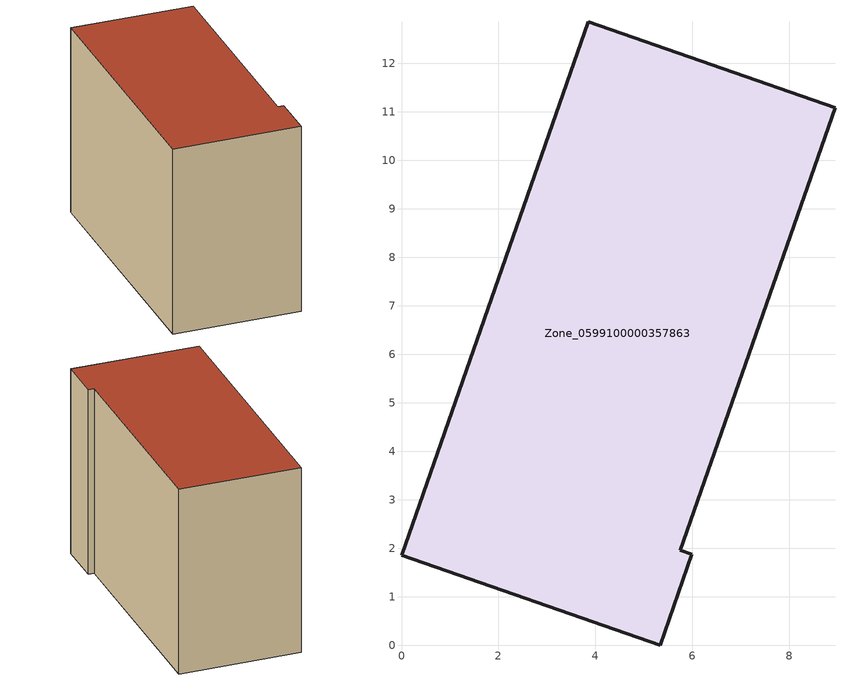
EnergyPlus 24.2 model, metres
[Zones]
Zone_0599100000357863
 floor ground (C_G): 0,1.86 3.85,12.86 8.94,11.09 5.75,1.96 5.99,1.87 5.34,0 z0
 wall outside (C_F): 3.85,12.86 0,1.86 5.34,0 5.99,1.87 5.75,1.96 8.94,11.09 3.85,12.86 z0:8.55
 roof outside (C_R): 0,1.86 5.34,0 5.99,1.87 5.75,1.96 8.94,11.09 3.85,12.86 z8.55
[BUILDING]
Pand.0599100000357863: North Axis=0; Terrain=City; Loads Convergence Tolerance Value=0.04; Temperature Convergence Tolerance Value=0.4; Solar Distribution=FullExterior; Maximum Number of Warmup Days=25; Minimum Number of Warmup Days=1
[Site:Location]
Rotterdam.The.Hague.AP_ZH_NLD Design_Conditions: Latitude=51.96; Longitude=4.45; Time Zone=1; Elevation=-4.5
[SITE:GROUNDTEMPERATURE:BUILDINGSURFACE]
18, 18, 18, 18, 18, 18, 18, 18, 18, 18, 18, 18
[MATERIAL] Thermal Absorptance=0.9; Solar Absorptance=0.7; Visible Absorptance=0.7
Name | Roughness | Thickness | Conductivity | Density | Specific Heat
G.TI.1992-2005 | MediumSmooth | 0.15 | 0.06 | 540 | 1210
F.TI.1992-2005 | Rough | 0.3 | 0.12 | 1920 | 840
R.TI.1992-2005 | MediumRough | 0.2 | 0.08 | 1500 | 1000
[CONSTRUCTION]
C_G: G.TI.1992-2005
C_F: F.TI.1992-2005
C_R: R.TI.1992-2005
[ZONE]
Zone_0599100000357863: Type=1; Multiplier=1; Ceiling Height=Autocalculate; Volume=Autocalculate; Floor Area=autocalculate; Part of Total Floor Area=Yes
[ZONEINFILTRATION:DESIGNFLOWRATE]
Infil_Zone_0599100000357863: Zone or ZoneList or Space or SpaceList=Zone_0599100000357863; Schedule=AlwaysOn; Design Flow Rate Calculation Method=Flow/Area; Flow Rate per Floor Area=0.0015; Constant Term Coefficient=1; Temperature Term Coefficient=0; Velocity Term Coefficient=0; Velocity Squared Term Coefficient=0
[HVACTEMPLATE:ZONE:IDEALLOADSAIRSYSTEM]
Zone_0599100000357863: Maximum Heating Supply Air Temperature=50; Minimum Cooling Supply Air Temperature=13; Maximum Heating Supply Air Humidity Ratio=0.0156; Minimum Cooling Supply Air Humidity Ratio=0.0077; Heating Limit=NoLimit; Cooling Limit=NoLimit; Dehumidification Control Type=ConstantSensibleHeatRatio; Cooling Sensible Heat Ratio=0.7; Dehumidification Setpoint=60; Humidification Control Type=None; Humidification Setpoint=30; Outdoor Air Method=None; Outdoor Air Flow Rate per Person=0.00944; Outdoor Air Flow Rate per Zone Floor Area=0; Outdoor Air Flow Rate per Zone=0; Demand Controlled Ventilation Type=None; Outdoor Air Economizer Type=NoEconomizer; Heat Recovery Type=None; Sensible Heat Recovery Effectiveness=0.7; Latent Heat Recovery Effectiveness=0.65
[ZONECONTROL:THERMOSTAT]
ThermostatControl_Zone_0599100000357863: Zone or ZoneList=Zone_0599100000357863; Control Type Schedule=DualSetpointControlType; Control 1=Thermostat_Zone_0599100000357863; Temperature Difference Between Cutout And Setpoint=0
[THERMOSTATSETPOINT:DUALSETPOINT]
Thermostat_Zone_0599100000357863: Heating Setpoint Temperature Schedule=HeatingSetpoint_Zone_0599100000357863; Cooling Setpoint Temperature Schedule=CoolingSetpoint_Zone_0599100000357863
[SCHEDULE:COMPACT]
HeatingSetpoint_Zone_0599100000357863: Through: 12/31, For: AllDays, Until: 24:00, 21
CoolingSetpoint_Zone_0599100000357863: Through: 12/31, For: AllDays, Until: 24:00, 24
DualSetpointControlType: Through: 12/31, For: AllDays, Until: 24:00, 4
AlwaysOn: Through: 12/31, For: AllDays, Until: 24:00, 1
